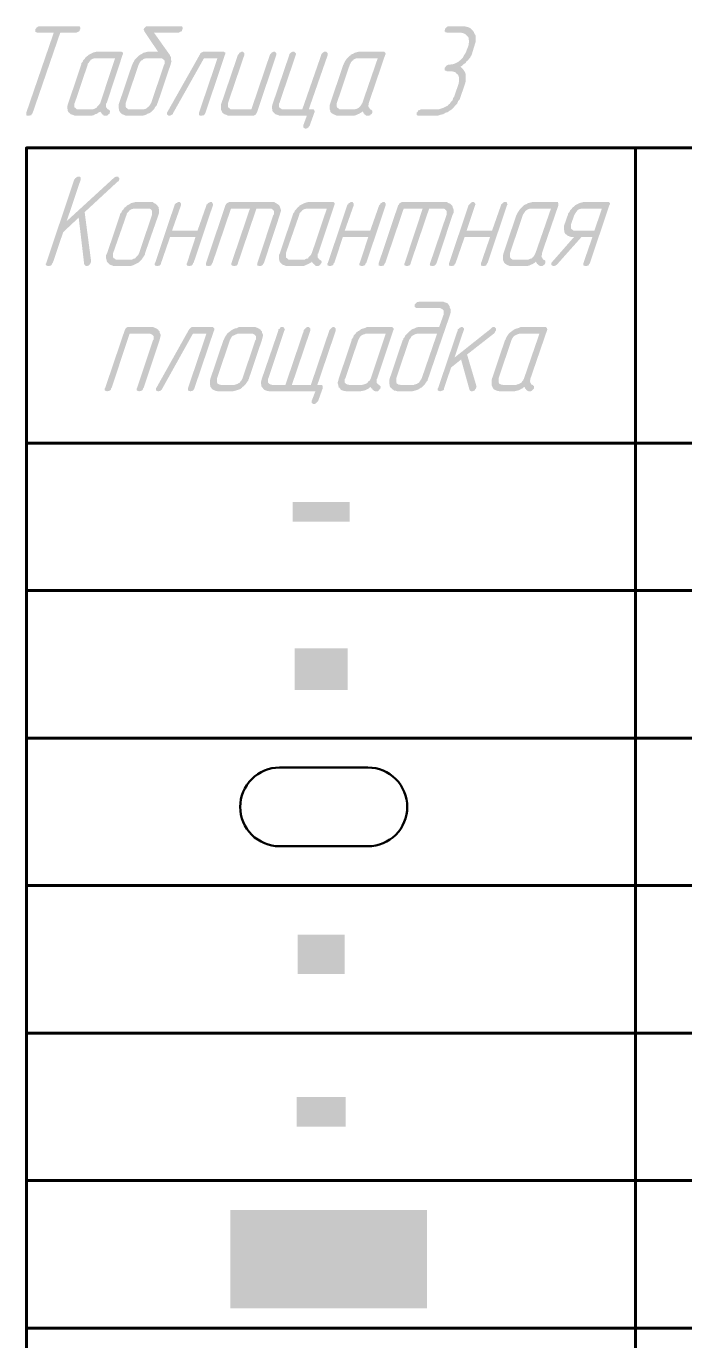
# Paper-space layout 'Layout1' of a CAD drawing. Extents: x -1 to 840, y -1 to 593.
# Drawn here: x 440 to 473.5, y 171.4 to 238.2 of the extents above; entities that cross this region are included whole.
import ezdxf

# ---------------------------------------------------------------- set-up
doc = ezdxf.new("R2010")
doc.units = 0
doc.header["$MEASUREMENT"] = 0
doc.layers.add('PDF _Геометрия', color=7, linetype='CONTINUOUS')
doc.layers.add('PDF _Сплошная заливка', color=7, linetype='CONTINUOUS')

psp = doc.layouts.get("Layout1")

# ---------------------------------------------------------------- hatches: boundary and pattern name
at = {"layer": 'PDF _Сплошная заливка', "transparency": 33554559}
for points in [[(442.633, 238.183), (442.683, 238.183), (442.709, 238.132), (442.709, 238.132), (442.709, 238.107), (442.709, 238.081), (442.709, 238.031), (442.709, 238.031), (442.683, 238.005), (442.683, 237.954), (442.633, 237.904), (442.633, 237.904), (442.607, 237.904), (442.556, 237.878), (442.506, 237.853), (441.693, 237.853), (440.295, 233.789), (440.295, 233.789), (440.27, 233.738), (440.245, 233.713), (440.219, 233.662), (440.194, 233.662), (440.168, 233.662), (440.118, 233.636), (440.067, 233.636), (440.067, 233.636), (440.041, 233.636), (440.016, 233.636), (439.965, 233.662), (439.965, 233.687), (439.965, 233.713), (439.965, 233.738), (439.965, 233.763), (439.965, 233.789), (441.362, 237.853), (440.524, 237.853), (440.499, 237.878), (440.473, 237.878), (440.422, 237.904), (440.422, 237.904), (440.422, 237.929), (440.422, 237.98), (440.422, 238.031), (440.422, 238.031), (440.448, 238.056), (440.473, 238.081), (440.499, 238.132), (440.524, 238.132), (440.549, 238.158), (440.6, 238.183), (440.651, 238.183), (442.607, 238.183)], [(462.22, 238.183), (462.27, 238.183), (462.372, 238.158), (462.474, 238.132), (462.575, 238.081), (462.652, 238.005), (462.728, 237.904), (462.753, 237.904), (462.753, 237.853), (462.779, 237.802), (462.829, 237.726), (462.829, 237.624), (462.829, 237.497), (462.829, 237.37), (462.804, 237.294), (462.779, 237.218), (462.677, 236.888), (462.652, 236.786), (462.626, 236.71), (462.575, 236.659), (462.575, 236.634), (462.575, 236.634), (462.55, 236.583), (462.499, 236.532), (462.448, 236.456), (462.423, 236.456), (462.423, 236.43), (462.372, 236.405), (462.347, 236.354), (462.296, 236.303), (462.22, 236.253), (462.143, 236.176), (462.042, 236.126), (462.067, 236.126), (462.093, 236.1), (462.118, 236.075), (462.143, 236.049), (462.194, 235.999), (462.245, 235.922), (462.296, 235.846), (462.321, 235.77), (462.321, 235.77), (462.321, 235.745), (462.321, 235.694), (462.321, 235.618), (462.321, 235.541), (462.321, 235.465), (462.321, 235.364), (462.296, 235.262), (462.067, 234.602), (462.067, 234.602), (462.067, 234.576), (462.042, 234.551), (462.042, 234.525), (462.016, 234.449), (461.94, 234.373), (461.889, 234.246), (461.788, 234.144), (461.686, 234.017), (461.559, 233.916), (461.534, 233.916), (461.534, 233.89), (461.508, 233.89), (461.483, 233.865), (461.432, 233.84), (461.407, 233.814), (461.305, 233.789), (461.178, 233.713), (461.051, 233.687), (460.899, 233.636), (460.772, 233.636), (459.933, 233.636), (459.908, 233.636), (459.857, 233.662), (459.832, 233.687), (459.832, 233.687), (459.832, 233.713), (459.832, 233.738), (459.832, 233.789), (459.832, 233.814), (459.857, 233.814), (459.882, 233.84), (459.908, 233.89), (459.908, 233.916), (459.959, 233.916), (460.009, 233.941), (460.06, 233.967), (460.924, 233.967), (460.975, 233.967), (461.051, 233.992), (461.127, 234.017), (461.203, 234.043), (461.305, 234.094), (461.407, 234.144), (461.407, 234.144), (461.432, 234.17), (461.483, 234.221), (461.534, 234.271), (461.584, 234.348), (461.661, 234.424), (461.686, 234.525), (461.737, 234.602), (461.966, 235.262), (461.966, 235.262), (461.966, 235.313), (461.991, 235.364), (461.991, 235.414), (461.991, 235.491), (461.991, 235.567), (461.966, 235.643), (461.94, 235.719), (461.915, 235.719), (461.915, 235.745), (461.864, 235.77), (461.839, 235.821), (461.788, 235.846), (461.712, 235.872), (461.61, 235.897), (461.534, 235.897), (461.356, 235.897), (461.331, 235.922), (461.305, 235.922), (461.254, 235.948), (461.254, 235.948), (461.254, 235.973), (461.254, 236.024), (461.254, 236.075), (461.254, 236.075), (461.28, 236.1), (461.305, 236.126), (461.331, 236.176), (461.356, 236.176), (461.381, 236.202), (461.432, 236.227), (461.483, 236.227), (461.534, 236.227), (461.584, 236.253), (461.661, 236.253), (461.737, 236.278), (461.813, 236.303), (461.915, 236.354), (462.016, 236.43), (462.016, 236.43), (462.042, 236.456), (462.093, 236.507), (462.143, 236.557), (462.194, 236.608), (462.245, 236.71), (462.296, 236.786), (462.347, 236.888), (462.474, 237.218), (462.474, 237.218), (462.474, 237.269), (462.474, 237.294), (462.499, 237.37), (462.499, 237.446), (462.474, 237.523), (462.474, 237.599), (462.423, 237.675), (462.423, 237.675), (462.397, 237.7), (462.372, 237.726), (462.321, 237.777), (462.27, 237.802), (462.22, 237.827), (462.118, 237.853), (462.042, 237.853), (461.381, 237.853), (461.331, 237.878), (461.305, 237.878), (461.28, 237.904), (461.28, 237.904), (461.254, 237.929), (461.254, 237.98), (461.28, 238.031), (461.28, 238.031), (461.28, 238.056), (461.305, 238.081), (461.356, 238.132), (461.356, 238.132), (461.381, 238.158), (461.432, 238.183), (461.483, 238.183), (462.194, 238.183)], [(450.025, 236.888), (450.051, 236.862), (450.076, 236.862), (450.102, 236.837), (450.102, 236.786), (450.076, 236.735), (449.085, 233.789), (449.085, 233.789), (449.06, 233.738), (449.035, 233.713), (449.009, 233.662), (448.984, 233.662), (448.958, 233.662), (448.908, 233.636), (448.882, 233.636), (448.857, 233.636), (448.857, 233.636), (448.806, 233.636), (448.781, 233.662), (448.755, 233.687), (448.755, 233.713), (448.755, 233.738), (448.755, 233.763), (448.755, 233.789), (449.695, 236.557), (449.009, 236.557), (447.434, 233.763), (447.434, 233.738), (447.434, 233.738), (447.383, 233.687), (447.332, 233.662), (447.282, 233.636), (447.256, 233.636), (447.231, 233.636), (447.205, 233.636), (447.18, 233.662), (447.155, 233.687), (447.129, 233.687), (447.129, 233.713), (447.129, 233.738), (447.129, 233.789), (447.155, 233.84), (448.806, 236.761), (448.806, 236.761), (448.806, 236.786), (448.857, 236.837), (448.908, 236.862), (448.958, 236.888), (449.009, 236.888), (450, 236.888)], [(452.617, 236.888), (452.642, 236.862), (452.667, 236.837), (452.667, 236.837), (452.693, 236.811), (452.693, 236.786), (452.693, 236.735), (451.702, 233.789), (451.702, 233.789), (451.677, 233.763), (451.677, 233.738), (451.651, 233.713), (451.626, 233.687), (451.575, 233.662), (451.524, 233.636), (451.473, 233.636), (450.279, 233.636), (450.229, 233.636), (450.178, 233.662), (450.127, 233.687), (450.051, 233.713), (449.975, 233.763), (449.924, 233.814), (449.924, 233.814), (449.924, 233.84), (449.898, 233.89), (449.873, 233.941), (449.873, 234.017), (449.873, 234.094), (449.873, 234.195), (449.898, 234.271), (450.737, 236.735), (450.737, 236.735), (450.762, 236.761), (450.787, 236.786), (450.813, 236.837), (450.838, 236.837), (450.864, 236.862), (450.915, 236.888), (450.965, 236.888), (450.965, 236.888), (450.991, 236.888), (451.016, 236.862), (451.042, 236.837), (451.042, 236.837), (451.067, 236.811), (451.067, 236.786), (451.067, 236.735), (450.229, 234.271), (450.229, 234.271), (450.229, 234.271), (450.229, 234.246), (450.229, 234.195), (450.229, 234.119), (450.229, 234.094), (450.254, 234.043), (450.254, 234.043), (450.254, 234.043), (450.305, 234.017), (450.356, 233.967), (450.406, 233.967), (450.432, 233.967), (451.423, 233.967), (452.363, 236.735), (452.363, 236.735), (452.388, 236.761), (452.413, 236.786), (452.439, 236.837), (452.464, 236.837), (452.49, 236.862), (452.54, 236.888), (452.591, 236.888), (452.591, 236.888)], [(455.233, 236.888), (455.259, 236.862), (455.284, 236.837), (455.284, 236.837), (455.31, 236.811), (455.31, 236.786), (455.31, 236.735), (454.344, 233.967), (454.547, 233.967), (454.573, 233.967), (454.598, 233.941), (454.624, 233.916), (454.624, 233.89), (454.649, 233.84), (454.624, 233.789), (454.395, 233.154), (454.395, 233.154), (454.37, 233.103), (454.344, 233.078), (454.319, 233.027), (454.293, 233.027), (454.268, 233.001), (454.243, 233.001), (454.192, 232.976), (454.166, 232.976), (454.141, 233.001), (454.116, 233.001), (454.09, 233.027), (454.065, 233.027), (454.065, 233.052), (454.065, 233.103), (454.065, 233.154), (454.243, 233.636), (452.896, 233.636), (452.845, 233.636), (452.794, 233.662), (452.718, 233.687), (452.642, 233.713), (452.591, 233.763), (452.54, 233.814), (452.54, 233.814), (452.515, 233.84), (452.49, 233.89), (452.49, 233.941), (452.464, 234.017), (452.464, 234.094), (452.49, 234.195), (452.515, 234.271), (453.353, 236.735), (453.353, 236.735), (453.353, 236.761), (453.379, 236.786), (453.43, 236.837), (453.43, 236.837), (453.455, 236.862), (453.506, 236.888), (453.557, 236.888), (453.557, 236.888), (453.607, 236.888), (453.633, 236.862), (453.658, 236.837), (453.658, 236.837), (453.684, 236.811), (453.684, 236.786), (453.684, 236.735), (452.845, 234.271), (452.845, 234.271), (452.82, 234.271), (452.82, 234.246), (452.82, 234.195), (452.82, 234.119), (452.82, 234.094), (452.845, 234.043), (452.845, 234.043), (452.871, 234.043), (452.896, 234.017), (452.972, 233.967), (452.998, 233.967), (453.049, 233.967), (454.014, 233.967), (454.979, 236.735), (454.979, 236.735), (454.979, 236.761), (455.005, 236.786), (455.055, 236.837), (455.055, 236.837), (455.081, 236.862), (455.132, 236.888), (455.183, 236.888), (455.208, 236.888)], [(444.614, 230.538), (444.64, 230.538), (444.665, 230.487), (444.69, 230.487), (444.69, 230.461), (444.716, 230.436), (444.69, 230.385), (444.69, 230.36), (444.69, 230.36), (444.665, 230.309), (444.614, 230.284), (442.937, 228.734), (443.268, 226.22), (443.242, 226.169), (443.242, 226.169), (443.242, 226.143), (443.242, 226.143), (443.217, 226.118), (443.192, 226.067), (443.166, 226.042), (443.141, 226.016), (443.115, 226.016), (443.064, 225.991), (443.039, 225.991), (442.963, 226.016), (442.912, 226.093), (442.633, 228.455), (441.845, 227.718), (441.312, 226.143), (441.286, 226.143), (441.286, 226.118), (441.261, 226.067), (441.21, 226.016), (441.184, 226.016), (441.159, 226.016), (441.134, 225.991), (441.083, 225.991), (441.058, 225.991), (441.058, 225.991), (441.007, 226.016), (440.981, 226.016), (440.981, 226.042), (440.956, 226.067), (440.956, 226.093), (440.956, 226.118), (440.981, 226.143), (442.404, 230.385), (442.404, 230.385), (442.429, 230.411), (442.455, 230.461), (442.506, 230.487), (442.506, 230.512), (442.531, 230.512), (442.582, 230.538), (442.633, 230.538), (442.633, 230.538), (442.658, 230.538), (442.683, 230.538), (442.709, 230.512), (442.734, 230.487), (442.734, 230.487), (442.734, 230.436), (442.734, 230.385), (442.023, 228.277), (444.436, 230.487), (444.436, 230.487), (444.436, 230.487), (444.487, 230.512), (444.538, 230.538), (444.589, 230.538), (444.589, 230.538)], [(449.39, 229.242), (449.416, 229.242), (449.441, 229.191), (449.441, 229.191), (449.466, 229.166), (449.466, 229.141), (449.466, 229.09), (448.476, 226.143), (448.45, 226.143), (448.45, 226.118), (448.425, 226.067), (448.374, 226.016), (448.349, 226.016), (448.323, 226.016), (448.298, 225.991), (448.247, 225.991), (448.247, 225.991), (448.222, 225.991), (448.196, 226.016), (448.145, 226.016), (448.145, 226.042), (448.12, 226.067), (448.12, 226.093), (448.12, 226.118), (448.145, 226.143), (448.577, 227.464), (447.282, 227.464), (446.824, 226.143), (446.824, 226.143), (446.824, 226.118), (446.799, 226.067), (446.748, 226.016), (446.723, 226.016), (446.697, 226.016), (446.672, 225.991), (446.621, 225.991), (446.621, 225.991), (446.596, 225.991), (446.57, 226.016), (446.52, 226.016), (446.52, 226.042), (446.494, 226.067), (446.494, 226.093), (446.494, 226.118), (446.52, 226.143), (447.51, 229.09), (447.51, 229.09), (447.51, 229.115), (447.536, 229.141), (447.587, 229.191), (447.612, 229.191), (447.637, 229.217), (447.688, 229.242), (447.713, 229.242), (447.739, 229.242), (447.764, 229.242), (447.79, 229.242), (447.815, 229.191), (447.815, 229.191), (447.841, 229.166), (447.841, 229.141), (447.841, 229.09), (447.383, 227.794), (448.679, 227.794), (449.136, 229.09), (449.136, 229.09), (449.136, 229.115), (449.187, 229.141), (449.212, 229.191), (449.238, 229.191), (449.263, 229.217), (449.314, 229.242), (449.365, 229.242), (449.365, 229.242)], [(452.54, 229.242), (452.591, 229.242), (452.667, 229.191), (452.718, 229.166), (452.794, 229.115), (452.845, 229.064), (452.845, 229.064), (452.871, 229.014), (452.871, 228.988), (452.896, 228.937), (452.921, 228.861), (452.921, 228.785), (452.896, 228.709), (452.871, 228.607), (452.058, 226.143), (452.058, 226.143), (452.032, 226.118), (452.007, 226.067), (451.956, 226.016), (451.956, 226.016), (451.931, 226.016), (451.88, 225.991), (451.829, 225.991), (451.829, 225.991), (451.804, 225.991), (451.778, 226.016), (451.727, 226.016), (451.727, 226.042), (451.727, 226.067), (451.702, 226.093), (451.727, 226.118), (451.727, 226.143), (452.54, 228.607), (452.54, 228.607), (452.566, 228.607), (452.566, 228.633), (452.566, 228.683), (452.566, 228.76), (452.566, 228.785), (452.54, 228.836), (452.54, 228.836), (452.515, 228.836), (452.49, 228.887), (452.439, 228.912), (452.388, 228.912), (452.337, 228.912), (451.677, 228.912), (450.737, 226.143), (450.737, 226.143), (450.737, 226.118), (450.711, 226.067), (450.66, 226.016), (450.635, 226.016), (450.61, 226.016), (450.584, 225.991), (450.534, 225.991), (450.534, 225.991), (450.508, 225.991), (450.483, 226.016), (450.432, 226.016), (450.406, 226.042), (450.406, 226.067), (450.406, 226.093), (450.406, 226.118), (450.406, 226.143), (451.346, 228.912), (450.381, 228.912), (449.441, 226.143), (449.441, 226.143), (449.416, 226.118), (449.39, 226.067), (449.365, 226.016), (449.339, 226.016), (449.314, 226.016), (449.263, 225.991), (449.212, 225.991), (449.212, 225.991), (449.187, 225.991), (449.162, 226.016), (449.111, 226.016), (449.111, 226.042), (449.111, 226.067), (449.111, 226.093), (449.111, 226.118), (449.111, 226.143), (450.102, 229.09), (450.102, 229.09), (450.127, 229.115), (450.127, 229.141), (450.152, 229.166), (450.178, 229.191), (450.229, 229.217), (450.279, 229.242), (450.33, 229.242), (452.49, 229.242)], [(458.18, 229.242), (458.206, 229.242), (458.231, 229.191), (458.231, 229.191), (458.257, 229.166), (458.257, 229.141), (458.257, 229.09), (457.266, 226.143), (457.24, 226.143), (457.24, 226.118), (457.215, 226.067), (457.164, 226.016), (457.164, 226.016), (457.113, 226.016), (457.088, 225.991), (457.037, 225.991), (457.037, 225.991), (457.012, 225.991), (456.986, 226.016), (456.935, 226.016), (456.935, 226.042), (456.91, 226.067), (456.91, 226.093), (456.91, 226.118), (456.935, 226.143), (457.367, 227.464), (456.072, 227.464), (455.64, 226.143), (455.614, 226.143), (455.614, 226.118), (455.589, 226.067), (455.538, 226.016), (455.538, 226.016), (455.487, 226.016), (455.462, 225.991), (455.411, 225.991), (455.411, 225.991), (455.386, 225.991), (455.36, 226.016), (455.31, 226.016), (455.31, 226.042), (455.284, 226.067), (455.284, 226.093), (455.284, 226.118), (455.31, 226.143), (456.3, 229.09), (456.3, 229.09), (456.3, 229.115), (456.351, 229.141), (456.377, 229.191), (456.402, 229.191), (456.427, 229.217), (456.478, 229.242), (456.529, 229.242), (456.529, 229.242), (456.554, 229.242), (456.58, 229.242), (456.605, 229.191), (456.605, 229.191), (456.631, 229.166), (456.631, 229.141), (456.631, 229.09), (456.173, 227.794), (457.469, 227.794), (457.926, 229.09), (457.926, 229.09), (457.952, 229.115), (457.977, 229.141), (458.002, 229.191), (458.028, 229.191), (458.053, 229.217), (458.104, 229.242), (458.155, 229.242), (458.155, 229.242)], [(461.331, 229.242), (461.381, 229.242), (461.457, 229.191), (461.534, 229.166), (461.584, 229.115), (461.635, 229.064), (461.635, 229.064), (461.661, 229.014), (461.661, 228.988), (461.686, 228.937), (461.712, 228.861), (461.712, 228.785), (461.712, 228.709), (461.661, 228.607), (460.848, 226.143), (460.848, 226.143), (460.822, 226.118), (460.797, 226.067), (460.746, 226.016), (460.746, 226.016), (460.721, 226.016), (460.67, 225.991), (460.619, 225.991), (460.619, 225.991), (460.594, 225.991), (460.568, 226.016), (460.518, 226.016), (460.518, 226.042), (460.518, 226.067), (460.492, 226.093), (460.518, 226.118), (460.518, 226.143), (461.356, 228.607), (461.356, 228.607), (461.356, 228.607), (461.356, 228.633), (461.356, 228.683), (461.356, 228.76), (461.356, 228.785), (461.331, 228.836), (461.331, 228.836), (461.305, 228.836), (461.28, 228.887), (461.229, 228.912), (461.178, 228.912), (461.127, 228.912), (460.467, 228.912), (459.527, 226.143), (459.527, 226.143), (459.527, 226.118), (459.501, 226.067), (459.45, 226.016), (459.425, 226.016), (459.4, 226.016), (459.374, 225.991), (459.323, 225.991), (459.323, 225.991), (459.298, 225.991), (459.273, 226.016), (459.222, 226.016), (459.222, 226.042), (459.197, 226.067), (459.197, 226.093), (459.197, 226.118), (459.222, 226.143), (460.136, 228.912), (459.171, 228.912), (458.231, 226.143), (458.231, 226.143), (458.206, 226.118), (458.18, 226.067), (458.155, 226.016), (458.129, 226.016), (458.104, 226.016), (458.053, 225.991), (458.002, 225.991), (458.002, 225.991), (457.977, 225.991), (457.952, 226.016), (457.901, 226.016), (457.901, 226.042), (457.901, 226.067), (457.901, 226.093), (457.901, 226.118), (457.901, 226.143), (458.892, 229.09), (458.892, 229.09), (458.917, 229.115), (458.942, 229.141), (458.942, 229.166), (458.968, 229.191), (459.019, 229.217), (459.069, 229.242), (459.12, 229.242), (461.28, 229.242)], [(464.354, 229.242), (464.404, 229.242), (464.43, 229.191), (464.43, 229.191), (464.43, 229.166), (464.455, 229.141), (464.43, 229.09), (463.439, 226.143), (463.439, 226.143), (463.414, 226.118), (463.388, 226.067), (463.363, 226.016), (463.337, 226.016), (463.312, 226.016), (463.261, 225.991), (463.236, 225.991), (463.21, 225.991), (463.185, 225.991), (463.16, 226.016), (463.109, 226.016), (463.109, 226.042), (463.109, 226.067), (463.109, 226.093), (463.109, 226.118), (463.109, 226.143), (463.566, 227.464), (462.27, 227.464), (461.813, 226.143), (461.813, 226.143), (461.788, 226.118), (461.762, 226.067), (461.737, 226.016), (461.712, 226.016), (461.686, 226.016), (461.635, 225.991), (461.584, 225.991), (461.584, 225.991), (461.559, 225.991), (461.534, 226.016), (461.483, 226.016), (461.483, 226.042), (461.483, 226.067), (461.483, 226.093), (461.483, 226.118), (461.483, 226.143), (462.474, 229.09), (462.499, 229.09), (462.499, 229.115), (462.524, 229.141), (462.575, 229.191), (462.575, 229.191), (462.601, 229.217), (462.652, 229.242), (462.702, 229.242), (462.702, 229.242), (462.728, 229.242), (462.753, 229.242), (462.804, 229.191), (462.804, 229.191), (462.804, 229.166), (462.829, 229.141), (462.804, 229.09), (462.372, 227.794), (463.668, 227.794), (464.125, 229.09), (464.125, 229.09), (464.125, 229.115), (464.15, 229.141), (464.201, 229.191), (464.201, 229.191), (464.227, 229.217), (464.277, 229.242), (464.328, 229.242), (464.328, 229.242)], [(446.418, 222.892), (446.469, 222.867), (446.545, 222.841), (446.596, 222.816), (446.672, 222.765), (446.723, 222.689), (446.723, 222.689), (446.748, 222.664), (446.748, 222.613), (446.774, 222.562), (446.799, 222.511), (446.799, 222.435), (446.774, 222.333), (446.748, 222.232), (445.935, 219.793), (445.91, 219.768), (445.91, 219.743), (445.884, 219.692), (445.834, 219.666), (445.834, 219.666), (445.808, 219.641), (445.757, 219.641), (445.707, 219.616), (445.707, 219.616), (445.681, 219.641), (445.656, 219.641), (445.605, 219.666), (445.605, 219.666), (445.579, 219.692), (445.579, 219.717), (445.579, 219.768), (445.605, 219.793), (446.418, 222.232), (446.418, 222.232), (446.443, 222.257), (446.443, 222.283), (446.443, 222.308), (446.443, 222.384), (446.443, 222.435), (446.418, 222.46), (446.418, 222.46), (446.392, 222.486), (446.367, 222.511), (446.291, 222.537), (446.265, 222.562), (446.215, 222.562), (445.224, 222.562), (444.309, 219.793), (444.284, 219.768), (444.284, 219.743), (444.258, 219.692), (444.208, 219.666), (444.208, 219.666), (444.182, 219.641), (444.131, 219.641), (444.081, 219.616), (444.081, 219.616), (444.055, 219.641), (444.03, 219.641), (443.979, 219.666), (443.979, 219.666), (443.954, 219.692), (443.954, 219.717), (443.954, 219.768), (443.979, 219.793), (444.97, 222.714), (444.97, 222.74), (444.995, 222.74), (444.995, 222.765), (445.021, 222.816), (445.046, 222.841), (445.071, 222.867), (445.122, 222.892), (445.173, 222.892), (446.367, 222.892)], [(449.466, 222.892), (449.492, 222.867), (449.517, 222.841), (449.543, 222.816), (449.543, 222.765), (449.517, 222.714), (448.526, 219.793), (448.526, 219.768), (448.501, 219.743), (448.476, 219.692), (448.45, 219.666), (448.425, 219.666), (448.399, 219.641), (448.349, 219.641), (448.323, 219.616), (448.298, 219.616), (448.298, 219.641), (448.247, 219.641), (448.222, 219.666), (448.196, 219.666), (448.196, 219.692), (448.196, 219.717), (448.196, 219.768), (448.196, 219.793), (449.136, 222.562), (448.45, 222.562), (446.875, 219.743), (446.875, 219.743), (446.875, 219.717), (446.824, 219.692), (446.774, 219.641), (446.723, 219.641), (446.697, 219.616), (446.672, 219.616), (446.647, 219.641), (446.621, 219.641), (446.596, 219.666), (446.57, 219.666), (446.57, 219.692), (446.57, 219.743), (446.57, 219.793), (446.596, 219.819), (448.247, 222.765), (448.247, 222.765), (448.247, 222.765), (448.298, 222.816), (448.349, 222.867), (448.399, 222.892), (448.45, 222.892), (449.441, 222.892)], [(455.64, 222.892), (455.665, 222.867), (455.691, 222.841), (455.691, 222.841), (455.716, 222.816), (455.716, 222.765), (455.716, 222.714), (454.776, 219.946), (454.954, 219.946), (454.979, 219.946), (455.005, 219.946), (455.03, 219.92), (455.055, 219.895), (455.055, 219.844), (455.055, 219.793), (454.827, 219.158), (454.827, 219.133), (454.801, 219.108), (454.776, 219.082), (454.725, 219.031), (454.725, 219.031), (454.7, 219.006), (454.649, 218.981), (454.598, 218.981), (454.598, 218.981), (454.573, 218.981), (454.547, 219.006), (454.497, 219.031), (454.497, 219.031), (454.497, 219.057), (454.497, 219.082), (454.497, 219.158), (454.674, 219.616), (452.337, 219.616), (452.286, 219.641), (452.236, 219.641), (452.159, 219.666), (452.083, 219.692), (452.032, 219.743), (451.982, 219.819), (451.982, 219.819), (451.956, 219.844), (451.931, 219.895), (451.931, 219.946), (451.905, 220.022), (451.905, 220.098), (451.931, 220.174), (451.956, 220.276), (452.794, 222.714), (452.794, 222.74), (452.794, 222.765), (452.82, 222.791), (452.871, 222.816), (452.871, 222.841), (452.896, 222.867), (452.947, 222.892), (452.998, 222.892), (452.998, 222.892), (453.049, 222.892), (453.074, 222.867), (453.099, 222.841), (453.099, 222.841), (453.099, 222.816), (453.125, 222.765), (453.099, 222.714), (452.286, 220.276), (452.286, 220.276), (452.261, 220.251), (452.261, 220.225), (452.261, 220.2), (452.261, 220.124), (452.261, 220.073), (452.286, 220.047), (452.286, 220.047), (452.312, 220.022), (452.337, 219.997), (452.413, 219.971), (452.439, 219.971), (452.49, 219.946), (453.15, 219.946), (454.09, 222.714), (454.09, 222.74), (454.116, 222.765), (454.141, 222.791), (454.166, 222.816), (454.192, 222.841), (454.217, 222.867), (454.268, 222.892), (454.319, 222.892), (454.319, 222.892), (454.344, 222.892), (454.37, 222.867), (454.395, 222.841), (454.395, 222.841), (454.42, 222.816), (454.42, 222.765), (454.42, 222.714), (453.48, 219.946), (454.446, 219.946), (455.386, 222.714), (455.386, 222.74), (455.411, 222.765), (455.437, 222.791), (455.462, 222.816), (455.487, 222.841), (455.513, 222.867), (455.564, 222.892), (455.614, 222.892), (455.614, 222.892)], [(463.795, 222.892), (463.82, 222.867), (463.846, 222.841), (463.871, 222.816), (463.871, 222.791), (463.871, 222.765), (463.871, 222.714), (463.871, 222.714), (463.846, 222.689), (463.82, 222.638), (463.795, 222.587), (462.397, 221.495), (462.88, 219.87), (462.855, 219.793), (462.855, 219.768), (462.829, 219.743), (462.804, 219.717), (462.779, 219.666), (462.753, 219.666), (462.728, 219.641), (462.702, 219.641), (462.652, 219.616), (462.626, 219.616), (462.575, 219.641), (462.575, 219.641), (462.55, 219.666), (462.55, 219.666), (462.524, 219.692), (462.093, 221.241), (461.584, 220.835), (461.229, 219.793), (461.229, 219.768), (461.229, 219.743), (461.203, 219.692), (461.153, 219.666), (461.127, 219.666), (461.102, 219.641), (461.076, 219.641), (461.026, 219.616), (461.026, 219.616), (461, 219.641), (460.975, 219.641), (460.924, 219.666), (460.924, 219.666), (460.899, 219.692), (460.899, 219.717), (460.899, 219.768), (460.924, 219.793), (461.915, 222.714), (461.915, 222.74), (461.915, 222.765), (461.94, 222.791), (461.991, 222.816), (462.016, 222.841), (462.042, 222.867), (462.093, 222.892), (462.118, 222.892), (462.143, 222.892), (462.169, 222.892), (462.194, 222.867), (462.22, 222.841), (462.22, 222.841), (462.245, 222.816), (462.245, 222.765), (462.22, 222.714), (461.762, 221.343), (463.617, 222.816), (463.617, 222.816), (463.642, 222.841), (463.668, 222.867), (463.718, 222.892), (463.744, 222.892), (463.769, 222.892)]]:
    psp.add_hatch(color=256, dxfattribs=at).paths.add_polyline_path(points)
h = psp.add_hatch(color=256, dxfattribs=at)
h.paths.add_polyline_path([(446.774, 236.557), (446.113, 236.557), (446.088, 236.557), (446.037, 236.557), (446.011, 236.532), (445.961, 236.532), (445.91, 236.507), (445.859, 236.456), (445.859, 236.456), (445.834, 236.456), (445.808, 236.43), (445.783, 236.405), (445.732, 236.329), (445.707, 236.278), (445.681, 236.227), (445.021, 234.271), (445.021, 234.271), (445.021, 234.271), (445.021, 234.246), (445.021, 234.195), (445.021, 234.119), (445.021, 234.094), (445.046, 234.043), (445.046, 234.043), (445.046, 234.043), (445.097, 234.017), (445.122, 233.992), (445.148, 233.967), (445.198, 233.967), (445.249, 233.967), (445.91, 233.967), (445.935, 233.967), (445.961, 233.967), (446.062, 233.992), (446.088, 234.017), (446.138, 234.068), (446.138, 234.068), (446.164, 234.068), (446.189, 234.094), (446.215, 234.119), (446.265, 234.195), (446.291, 234.246), (446.316, 234.271), (446.977, 236.227), (446.977, 236.253), (447.002, 236.253), (447.002, 236.278), (447.002, 236.329), (447.002, 236.405), (447.002, 236.43), (446.977, 236.481), (446.977, 236.481), (446.951, 236.481), (446.926, 236.507), (446.901, 236.532), (446.85, 236.557), (446.824, 236.557)], flags=0)
h.paths.add_polyline_path([(447.841, 238.183), (447.891, 238.183), (447.917, 238.132), (447.917, 238.132), (447.917, 238.107), (447.917, 238.081), (447.917, 238.031), (447.917, 238.031), (447.891, 238.005), (447.891, 237.954), (447.841, 237.904), (447.815, 237.904), (447.79, 237.904), (447.764, 237.878), (447.713, 237.853), (446.469, 237.853), (447.282, 236.71), (447.282, 236.684), (447.282, 236.684), (447.282, 236.684), (447.307, 236.659), (447.332, 236.608), (447.332, 236.557), (447.332, 236.481), (447.358, 236.405), (447.332, 236.329), (447.307, 236.227), (446.647, 234.271), (446.647, 234.271), (446.621, 234.246), (446.621, 234.195), (446.57, 234.119), (446.52, 234.068), (446.469, 233.967), (446.392, 233.89), (446.316, 233.814), (446.291, 233.814), (446.265, 233.789), (446.215, 233.763), (446.138, 233.738), (446.062, 233.687), (445.986, 233.662), (445.884, 233.636), (445.783, 233.636), (445.097, 233.636), (445.046, 233.636), (444.97, 233.662), (444.919, 233.687), (444.843, 233.713), (444.792, 233.763), (444.741, 233.814), (444.716, 233.84), (444.716, 233.865), (444.69, 233.89), (444.69, 233.967), (444.665, 234.017), (444.665, 234.094), (444.665, 234.195), (444.69, 234.271), (445.351, 236.227), (445.376, 236.253), (445.376, 236.278), (445.402, 236.329), (445.453, 236.405), (445.478, 236.481), (445.554, 236.557), (445.63, 236.634), (445.707, 236.71), (445.732, 236.71), (445.757, 236.735), (445.808, 236.761), (445.859, 236.786), (445.935, 236.837), (446.037, 236.862), (446.138, 236.888), (446.24, 236.888), (446.672, 236.888), (445.986, 237.904), (445.961, 237.98), (445.961, 237.98), (445.935, 238.005), (445.935, 238.031), (445.961, 238.056), (445.961, 238.056), (445.961, 238.081), (445.986, 238.107), (446.037, 238.158), (446.037, 238.158), (446.088, 238.183), (446.113, 238.183), (446.189, 238.183), (447.815, 238.183)], flags=0)
h = psp.add_hatch(color=256, dxfattribs=at)
h.paths.add_polyline_path([(444.487, 236.557), (443.496, 236.557), (443.471, 236.557), (443.446, 236.557), (443.344, 236.532), (443.293, 236.507), (443.242, 236.481), (443.242, 236.456), (443.242, 236.456), (443.217, 236.43), (443.192, 236.405), (443.141, 236.329), (443.09, 236.278), (443.09, 236.227), (442.429, 234.271), (442.429, 234.271), (442.404, 234.271), (442.404, 234.246), (442.404, 234.195), (442.404, 234.119), (442.404, 234.094), (442.429, 234.043), (442.429, 234.043), (442.455, 234.043), (442.48, 234.017), (442.531, 233.967), (442.582, 233.967), (442.633, 233.967), (443.293, 233.967), (443.319, 233.967), (443.369, 233.967), (443.446, 233.992), (443.496, 234.017), (443.547, 234.043), (443.547, 234.068), (443.573, 234.068), (443.573, 234.094), (443.598, 234.119), (443.674, 234.195), (443.7, 234.246), (443.725, 234.271)], flags=0)
h.paths.add_polyline_path([(444.817, 236.888), (444.843, 236.862), (444.868, 236.862), (444.894, 236.837), (444.894, 236.786), (444.868, 236.735), (444.055, 234.271), (444.055, 234.271), (444.03, 234.271), (444.03, 234.246), (444.03, 234.221), (444.03, 234.144), (444.03, 234.068), (444.03, 234.068), (444.055, 234.043), (444.081, 233.992), (444.157, 233.941), (444.157, 233.941), (444.157, 233.941), (444.208, 233.916), (444.208, 233.89), (444.233, 233.865), (444.233, 233.84), (444.208, 233.789), (444.208, 233.789), (444.208, 233.738), (444.157, 233.713), (444.131, 233.687), (444.131, 233.662), (444.081, 233.662), (444.055, 233.636), (444.004, 233.636), (443.954, 233.636), (443.928, 233.636), (443.903, 233.636), (443.877, 233.687), (443.827, 233.713), (443.801, 233.738), (443.801, 233.738), (443.801, 233.763), (443.776, 233.789), (443.75, 233.814), (443.725, 233.84), (443.725, 233.84), (443.674, 233.814), (443.623, 233.789), (443.573, 233.738), (443.471, 233.713), (443.395, 233.662), (443.268, 233.636), (443.166, 233.636), (442.48, 233.636), (442.429, 233.636), (442.379, 233.662), (442.302, 233.687), (442.226, 233.713), (442.175, 233.763), (442.124, 233.814), (442.099, 233.814), (442.099, 233.84), (442.074, 233.89), (442.074, 233.941), (442.048, 234.017), (442.048, 234.094), (442.074, 234.195), (442.099, 234.271), (442.76, 236.227), (442.76, 236.253), (442.76, 236.278), (442.785, 236.329), (442.836, 236.38), (442.861, 236.456), (442.937, 236.532), (442.988, 236.608), (443.09, 236.684), (443.09, 236.684), (443.141, 236.735), (443.192, 236.761), (443.242, 236.786), (443.344, 236.837), (443.42, 236.862), (443.522, 236.888), (443.623, 236.888), (444.792, 236.888)], flags=0)
h = psp.add_hatch(color=256, dxfattribs=at)
h.paths.add_polyline_path([(457.85, 236.557), (456.859, 236.557), (456.834, 236.557), (456.783, 236.557), (456.707, 236.532), (456.656, 236.507), (456.605, 236.481), (456.605, 236.456), (456.58, 236.456), (456.554, 236.43), (456.529, 236.405), (456.478, 236.329), (456.453, 236.278), (456.427, 236.227), (455.767, 234.271), (455.767, 234.271), (455.767, 234.271), (455.767, 234.246), (455.767, 234.195), (455.767, 234.119), (455.767, 234.094), (455.792, 234.043), (455.792, 234.043), (455.792, 234.043), (455.843, 234.017), (455.894, 233.967), (455.945, 233.967), (455.97, 233.967), (456.656, 233.967), (456.681, 233.967), (456.707, 233.967), (456.808, 233.992), (456.834, 234.017), (456.885, 234.043), (456.91, 234.068), (456.91, 234.068), (456.935, 234.094), (456.961, 234.119), (457.012, 234.195), (457.037, 234.246), (457.063, 234.271)], flags=0)
h.paths.add_polyline_path([(458.18, 236.888), (458.206, 236.862), (458.206, 236.862), (458.231, 236.837), (458.257, 236.786), (458.231, 236.735), (457.393, 234.271), (457.393, 234.271), (457.393, 234.271), (457.393, 234.246), (457.393, 234.221), (457.367, 234.144), (457.393, 234.068), (457.393, 234.068), (457.418, 234.043), (457.444, 233.992), (457.494, 233.941), (457.52, 233.941), (457.52, 233.941), (457.545, 233.916), (457.571, 233.89), (457.571, 233.865), (457.571, 233.84), (457.571, 233.789), (457.571, 233.789), (457.545, 233.738), (457.52, 233.713), (457.469, 233.687), (457.469, 233.662), (457.444, 233.662), (457.393, 233.636), (457.367, 233.636), (457.291, 233.636), (457.291, 233.636), (457.266, 233.636), (457.215, 233.687), (457.164, 233.713), (457.164, 233.738), (457.139, 233.738), (457.139, 233.763), (457.113, 233.789), (457.113, 233.814), (457.088, 233.84), (457.063, 233.84), (457.037, 233.814), (456.986, 233.789), (456.91, 233.738), (456.834, 233.713), (456.732, 233.662), (456.631, 233.636), (456.529, 233.636), (455.818, 233.636), (455.767, 233.636), (455.716, 233.662), (455.665, 233.687), (455.589, 233.713), (455.513, 233.763), (455.462, 233.814), (455.462, 233.814), (455.437, 233.84), (455.437, 233.89), (455.411, 233.941), (455.411, 234.017), (455.411, 234.094), (455.411, 234.195), (455.437, 234.271), (456.097, 236.227), (456.123, 236.253), (456.123, 236.278), (456.148, 236.329), (456.173, 236.38), (456.224, 236.456), (456.275, 236.532), (456.351, 236.608), (456.427, 236.684), (456.453, 236.684), (456.478, 236.735), (456.529, 236.761), (456.605, 236.786), (456.681, 236.837), (456.783, 236.862), (456.885, 236.888), (456.986, 236.888), (458.155, 236.888)], flags=0)
h = psp.add_hatch(color=256, dxfattribs=at)
h.paths.add_polyline_path([(446.138, 228.912), (445.478, 228.912), (445.453, 228.912), (445.427, 228.912), (445.326, 228.887), (445.275, 228.861), (445.224, 228.836), (445.224, 228.81), (445.198, 228.81), (445.198, 228.785), (445.173, 228.76), (445.097, 228.683), (445.071, 228.633), (445.071, 228.607), (444.386, 226.651), (444.386, 226.626), (444.386, 226.626), (444.386, 226.601), (444.386, 226.55), (444.386, 226.474), (444.386, 226.448), (444.411, 226.397), (444.411, 226.397), (444.411, 226.397), (444.462, 226.372), (444.513, 226.321), (444.563, 226.321), (444.614, 226.321), (445.275, 226.321), (445.3, 226.321), (445.351, 226.321), (445.427, 226.372), (445.478, 226.372), (445.529, 226.397), (445.529, 226.423), (445.529, 226.423), (445.554, 226.448), (445.579, 226.474), (445.656, 226.55), (445.681, 226.601), (445.707, 226.651), (446.367, 228.607), (446.367, 228.607), (446.367, 228.607), (446.367, 228.633), (446.367, 228.683), (446.367, 228.76), (446.367, 228.785), (446.342, 228.836), (446.342, 228.836), (446.342, 228.836), (446.291, 228.887), (446.24, 228.912), (446.189, 228.912)], flags=0)
h.paths.add_polyline_path([(446.342, 229.242), (446.418, 229.242), (446.469, 229.191), (446.545, 229.166), (446.596, 229.115), (446.647, 229.064), (446.647, 229.064), (446.672, 229.014), (446.697, 228.988), (446.697, 228.937), (446.723, 228.861), (446.723, 228.785), (446.723, 228.709), (446.697, 228.607), (446.011, 226.651), (446.011, 226.626), (446.011, 226.601), (445.986, 226.55), (445.935, 226.474), (445.884, 226.397), (445.834, 226.321), (445.757, 226.245), (445.681, 226.169), (445.656, 226.169), (445.63, 226.143), (445.579, 226.118), (445.529, 226.093), (445.427, 226.042), (445.351, 226.016), (445.249, 225.991), (445.148, 225.991), (444.462, 225.991), (444.411, 225.991), (444.36, 226.016), (444.284, 226.042), (444.208, 226.067), (444.157, 226.118), (444.106, 226.169), (444.081, 226.194), (444.081, 226.22), (444.055, 226.245), (444.055, 226.296), (444.03, 226.372), (444.03, 226.448), (444.03, 226.55), (444.081, 226.651), (444.741, 228.607), (444.741, 228.607), (444.741, 228.633), (444.767, 228.683), (444.817, 228.734), (444.843, 228.81), (444.919, 228.887), (444.97, 228.963), (445.071, 229.039), (445.071, 229.064), (445.122, 229.09), (445.173, 229.115), (445.224, 229.141), (445.3, 229.191), (445.402, 229.217), (445.503, 229.242), (445.605, 229.242), (446.291, 229.242)], flags=0)
h = psp.add_hatch(color=256, dxfattribs=at)
h.paths.add_polyline_path([(455.259, 228.912), (454.268, 228.912), (454.243, 228.912), (454.217, 228.912), (454.116, 228.887), (454.065, 228.861), (454.014, 228.836), (454.014, 228.81), (454.014, 228.81), (453.989, 228.785), (453.963, 228.76), (453.887, 228.683), (453.861, 228.633), (453.861, 228.607), (453.176, 226.651), (453.176, 226.626), (453.176, 226.626), (453.176, 226.601), (453.176, 226.55), (453.176, 226.474), (453.176, 226.448), (453.201, 226.397), (453.201, 226.397), (453.226, 226.397), (453.252, 226.372), (453.303, 226.321), (453.353, 226.321), (453.404, 226.321), (454.065, 226.321), (454.09, 226.321), (454.141, 226.321), (454.217, 226.372), (454.268, 226.372), (454.319, 226.397), (454.319, 226.423), (454.319, 226.423), (454.344, 226.448), (454.37, 226.474), (454.446, 226.55), (454.471, 226.601), (454.497, 226.651)], flags=0)
h.paths.add_polyline_path([(455.589, 229.242), (455.614, 229.242), (455.64, 229.217), (455.665, 229.191), (455.665, 229.141), (455.64, 229.09), (454.827, 226.651), (454.827, 226.626), (454.801, 226.626), (454.801, 226.601), (454.801, 226.575), (454.801, 226.499), (454.801, 226.423), (454.801, 226.423), (454.827, 226.397), (454.852, 226.347), (454.928, 226.296), (454.928, 226.296), (454.928, 226.296), (454.979, 226.27), (454.979, 226.245), (455.005, 226.22), (455.005, 226.194), (454.979, 226.143), (454.979, 226.143), (454.954, 226.118), (454.928, 226.067), (454.903, 226.042), (454.878, 226.016), (454.852, 226.016), (454.827, 225.991), (454.776, 225.991), (454.725, 225.991), (454.7, 225.991), (454.674, 226.016), (454.649, 226.042), (454.598, 226.093), (454.573, 226.093), (454.573, 226.093), (454.573, 226.118), (454.547, 226.143), (454.522, 226.169), (454.497, 226.22), (454.497, 226.194), (454.446, 226.169), (454.395, 226.143), (454.319, 226.093), (454.243, 226.067), (454.141, 226.016), (454.039, 225.991), (453.938, 225.991), (453.252, 225.991), (453.201, 225.991), (453.15, 226.016), (453.074, 226.042), (452.998, 226.067), (452.947, 226.118), (452.896, 226.169), (452.871, 226.194), (452.871, 226.22), (452.845, 226.245), (452.845, 226.296), (452.82, 226.372), (452.82, 226.448), (452.82, 226.55), (452.871, 226.651), (453.531, 228.607), (453.531, 228.607), (453.531, 228.633), (453.557, 228.683), (453.607, 228.734), (453.633, 228.81), (453.709, 228.887), (453.76, 228.963), (453.861, 229.039), (453.861, 229.064), (453.912, 229.09), (453.963, 229.115), (454.014, 229.141), (454.116, 229.191), (454.192, 229.217), (454.293, 229.242), (454.395, 229.242), (455.564, 229.242)], flags=0)
h = psp.add_hatch(color=256, dxfattribs=at)
h.paths.add_polyline_path([(466.665, 228.912), (465.675, 228.912), (465.649, 228.912), (465.598, 228.912), (465.522, 228.887), (465.471, 228.861), (465.421, 228.836), (465.421, 228.81), (465.395, 228.81), (465.37, 228.785), (465.344, 228.76), (465.294, 228.683), (465.268, 228.633), (465.243, 228.607), (464.582, 226.651), (464.582, 226.626), (464.582, 226.626), (464.582, 226.601), (464.582, 226.55), (464.582, 226.474), (464.582, 226.448), (464.608, 226.397), (464.608, 226.397), (464.608, 226.397), (464.633, 226.372), (464.709, 226.321), (464.76, 226.321), (464.786, 226.321), (465.471, 226.321), (465.497, 226.321), (465.522, 226.321), (465.624, 226.372), (465.649, 226.372), (465.7, 226.397), (465.7, 226.423), (465.726, 226.423), (465.751, 226.448), (465.776, 226.474), (465.827, 226.55), (465.852, 226.601), (465.878, 226.651)], flags=0)
h.paths.add_polyline_path([(466.996, 229.242), (467.021, 229.242), (467.021, 229.217), (467.047, 229.191), (467.047, 229.141), (467.047, 229.09), (466.208, 226.651), (466.208, 226.626), (466.208, 226.626), (466.208, 226.601), (466.208, 226.575), (466.183, 226.499), (466.208, 226.423), (466.208, 226.423), (466.234, 226.397), (466.259, 226.347), (466.31, 226.296), (466.335, 226.296), (466.335, 226.296), (466.361, 226.27), (466.386, 226.245), (466.386, 226.22), (466.386, 226.194), (466.386, 226.143), (466.386, 226.143), (466.361, 226.118), (466.335, 226.067), (466.284, 226.042), (466.284, 226.016), (466.259, 226.016), (466.208, 225.991), (466.183, 225.991), (466.107, 225.991), (466.107, 225.991), (466.081, 226.016), (466.03, 226.042), (465.98, 226.093), (465.98, 226.093), (465.954, 226.093), (465.954, 226.118), (465.929, 226.143), (465.929, 226.169), (465.903, 226.22), (465.878, 226.194), (465.852, 226.169), (465.802, 226.143), (465.726, 226.093), (465.649, 226.067), (465.548, 226.016), (465.446, 225.991), (465.344, 225.991), (464.633, 225.991), (464.582, 225.991), (464.531, 226.016), (464.455, 226.042), (464.404, 226.067), (464.328, 226.118), (464.277, 226.169), (464.277, 226.194), (464.252, 226.22), (464.252, 226.245), (464.227, 226.296), (464.227, 226.372), (464.227, 226.448), (464.227, 226.55), (464.252, 226.651), (464.913, 228.607), (464.938, 228.607), (464.938, 228.633), (464.963, 228.683), (464.989, 228.734), (465.04, 228.81), (465.09, 228.887), (465.167, 228.963), (465.243, 229.039), (465.268, 229.064), (465.294, 229.09), (465.344, 229.115), (465.421, 229.141), (465.497, 229.191), (465.598, 229.217), (465.7, 229.242), (465.802, 229.242), (466.97, 229.242)], flags=0)
h = psp.add_hatch(color=256, dxfattribs=at)
h.paths.add_polyline_path([(469.257, 228.912), (468.266, 228.912), (468.241, 228.912), (468.215, 228.912), (468.113, 228.887), (468.063, 228.861), (468.012, 228.836), (468.012, 228.81), (468.012, 228.81), (467.986, 228.785), (467.961, 228.76), (467.91, 228.683), (467.885, 228.633), (467.86, 228.607), (467.682, 228.099), (467.682, 228.099), (467.682, 228.099), (467.682, 228.074), (467.682, 228.023), (467.682, 227.947), (467.682, 227.921), (467.707, 227.871), (467.707, 227.871), (467.707, 227.871), (467.758, 227.845), (467.809, 227.794), (467.86, 227.794), (467.91, 227.794), (468.876, 227.794)], flags=0)
h.paths.add_polyline_path([(469.587, 229.242), (469.612, 229.242), (469.638, 229.217), (469.663, 229.191), (469.663, 229.141), (469.638, 229.09), (468.647, 226.143), (468.647, 226.143), (468.622, 226.118), (468.596, 226.067), (468.571, 226.016), (468.545, 226.016), (468.52, 226.016), (468.469, 225.991), (468.444, 225.991), (468.418, 225.991), (468.393, 225.991), (468.368, 226.016), (468.342, 226.016), (468.317, 226.042), (468.317, 226.067), (468.317, 226.093), (468.317, 226.118), (468.317, 226.143), (468.774, 227.464), (468.215, 227.464), (466.97, 226.067), (466.894, 226.016), (466.818, 225.991), (466.792, 225.991), (466.767, 225.991), (466.742, 226.016), (466.691, 226.042), (466.691, 226.042), (466.691, 226.067), (466.691, 226.093), (466.691, 226.143), (466.691, 226.143), (466.691, 226.169), (466.716, 226.194), (466.742, 226.22), (467.834, 227.464), (467.732, 227.464), (467.707, 227.464), (467.631, 227.49), (467.58, 227.515), (467.504, 227.54), (467.453, 227.591), (467.377, 227.642), (467.377, 227.642), (467.377, 227.667), (467.351, 227.718), (467.351, 227.769), (467.326, 227.845), (467.326, 227.921), (467.326, 228.023), (467.351, 228.099), (467.529, 228.607), (467.529, 228.607), (467.529, 228.633), (467.555, 228.683), (467.605, 228.734), (467.631, 228.81), (467.707, 228.887), (467.758, 228.963), (467.86, 229.039), (467.885, 229.064), (467.91, 229.09), (467.961, 229.115), (468.012, 229.141), (468.113, 229.191), (468.19, 229.217), (468.291, 229.242), (468.393, 229.242), (469.562, 229.242)], flags=0)
h = psp.add_hatch(color=256, dxfattribs=at)
h.paths.add_polyline_path([(460.873, 222.562), (459.882, 222.562), (459.857, 222.562), (459.806, 222.537), (459.781, 222.537), (459.73, 222.511), (459.679, 222.486), (459.628, 222.46), (459.628, 222.46), (459.603, 222.435), (459.578, 222.435), (459.552, 222.384), (459.501, 222.308), (459.476, 222.283), (459.45, 222.232), (458.79, 220.276), (458.79, 220.276), (458.79, 220.251), (458.79, 220.225), (458.79, 220.2), (458.79, 220.124), (458.79, 220.073), (458.815, 220.047), (458.815, 220.047), (458.815, 220.022), (458.866, 219.997), (458.892, 219.971), (458.917, 219.971), (458.968, 219.971), (459.019, 219.946), (459.679, 219.946), (459.705, 219.971), (459.73, 219.971), (459.832, 219.997), (459.857, 220.022), (459.908, 220.047), (459.933, 220.047), (459.933, 220.073), (459.959, 220.073), (459.984, 220.124), (460.035, 220.2), (460.06, 220.225), (460.086, 220.276)], flags=0)
h.paths.add_polyline_path([(461.178, 224.188), (461.229, 224.162), (461.305, 224.137), (461.381, 224.111), (461.432, 224.061), (461.483, 223.984), (461.483, 223.984), (461.508, 223.959), (461.508, 223.908), (461.534, 223.857), (461.559, 223.807), (461.559, 223.705), (461.559, 223.629), (461.534, 223.527), (460.416, 220.276), (460.416, 220.251), (460.39, 220.225), (460.39, 220.174), (460.34, 220.124), (460.289, 220.047), (460.238, 219.971), (460.162, 219.895), (460.086, 219.819), (460.06, 219.819), (460.035, 219.793), (459.984, 219.768), (459.908, 219.717), (459.832, 219.692), (459.755, 219.666), (459.654, 219.641), (459.552, 219.616), (458.866, 219.616), (458.815, 219.641), (458.739, 219.666), (458.688, 219.666), (458.612, 219.717), (458.561, 219.768), (458.511, 219.819), (458.485, 219.819), (458.485, 219.844), (458.46, 219.895), (458.46, 219.946), (458.434, 220.022), (458.434, 220.098), (458.434, 220.174), (458.46, 220.276), (459.12, 222.232), (459.146, 222.257), (459.146, 222.283), (459.171, 222.333), (459.222, 222.384), (459.247, 222.46), (459.323, 222.537), (459.4, 222.613), (459.476, 222.689), (459.501, 222.714), (459.527, 222.714), (459.578, 222.765), (459.628, 222.791), (459.705, 222.816), (459.806, 222.867), (459.908, 222.892), (460.009, 222.892), (460.975, 222.892), (461.203, 223.527), (461.203, 223.553), (461.203, 223.553), (461.203, 223.578), (461.203, 223.603), (461.203, 223.654), (461.203, 223.68), (461.203, 223.73), (461.178, 223.756), (461.178, 223.781), (461.153, 223.781), (461.127, 223.807), (461.076, 223.832), (461.026, 223.857), (460.975, 223.857), (459.832, 223.857), (459.806, 223.857), (459.781, 223.883), (459.73, 223.908), (459.73, 223.908), (459.73, 223.934), (459.73, 223.984), (459.73, 224.01), (459.73, 224.035), (459.755, 224.061), (459.781, 224.086), (459.806, 224.111), (459.832, 224.137), (459.857, 224.162), (459.908, 224.162), (459.959, 224.188), (461.127, 224.188)], flags=0)
h = psp.add_hatch(color=256, dxfattribs=at)
h.paths.add_polyline_path([(451.423, 222.562), (450.762, 222.562), (450.737, 222.562), (450.686, 222.537), (450.61, 222.511), (450.559, 222.486), (450.508, 222.46), (450.508, 222.46), (450.483, 222.46), (450.457, 222.435), (450.432, 222.41), (450.381, 222.333), (450.356, 222.283), (450.33, 222.232), (449.67, 220.276), (449.67, 220.276), (449.67, 220.251), (449.67, 220.225), (449.67, 220.2), (449.67, 220.124), (449.67, 220.073), (449.695, 220.047), (449.695, 220.047), (449.695, 220.022), (449.746, 219.997), (449.797, 219.971), (449.848, 219.971), (449.873, 219.946), (450.559, 219.946), (450.584, 219.971), (450.61, 219.971), (450.711, 219.997), (450.737, 220.022), (450.787, 220.047), (450.813, 220.047), (450.813, 220.073), (450.838, 220.073), (450.864, 220.124), (450.915, 220.174), (450.94, 220.225), (450.965, 220.276), (451.626, 222.232), (451.626, 222.232), (451.651, 222.257), (451.651, 222.283), (451.651, 222.308), (451.651, 222.384), (451.651, 222.435), (451.626, 222.46), (451.626, 222.46), (451.6, 222.486), (451.575, 222.511), (451.524, 222.537), (451.473, 222.562)], flags=0)
h.paths.add_polyline_path([(451.626, 222.892), (451.677, 222.867), (451.753, 222.841), (451.804, 222.816), (451.88, 222.765), (451.931, 222.689), (451.931, 222.689), (451.956, 222.664), (451.956, 222.613), (451.982, 222.562), (452.007, 222.511), (452.007, 222.435), (451.982, 222.333), (451.956, 222.232), (451.296, 220.276), (451.296, 220.251), (451.27, 220.225), (451.27, 220.174), (451.219, 220.124), (451.169, 220.047), (451.118, 219.971), (451.042, 219.895), (450.94, 219.819), (450.94, 219.793), (450.915, 219.793), (450.864, 219.743), (450.787, 219.717), (450.711, 219.692), (450.635, 219.666), (450.534, 219.641), (450.432, 219.616), (449.721, 219.616), (449.67, 219.641), (449.619, 219.641), (449.568, 219.666), (449.492, 219.692), (449.416, 219.743), (449.365, 219.819), (449.365, 219.819), (449.339, 219.844), (449.339, 219.895), (449.314, 219.946), (449.314, 220.022), (449.314, 220.098), (449.314, 220.174), (449.339, 220.276), (450, 222.232), (450.025, 222.257), (450.025, 222.283), (450.051, 222.308), (450.076, 222.384), (450.127, 222.46), (450.178, 222.537), (450.254, 222.613), (450.356, 222.689), (450.356, 222.689), (450.381, 222.714), (450.432, 222.74), (450.508, 222.791), (450.584, 222.816), (450.686, 222.841), (450.787, 222.892), (450.889, 222.892), (451.575, 222.892)], flags=0)
h = psp.add_hatch(color=256, dxfattribs=at)
h.paths.add_polyline_path([(458.257, 222.562), (457.266, 222.562), (457.24, 222.562), (457.215, 222.537), (457.113, 222.511), (457.063, 222.486), (457.012, 222.46), (457.012, 222.46), (457.012, 222.46), (456.986, 222.435), (456.961, 222.41), (456.91, 222.333), (456.885, 222.283), (456.859, 222.232), (456.199, 220.276), (456.199, 220.276), (456.173, 220.251), (456.173, 220.225), (456.173, 220.2), (456.173, 220.124), (456.173, 220.073), (456.199, 220.047), (456.199, 220.047), (456.224, 220.022), (456.25, 219.997), (456.3, 219.971), (456.351, 219.971), (456.402, 219.946), (457.063, 219.946), (457.088, 219.971), (457.139, 219.971), (457.215, 219.997), (457.266, 220.022), (457.316, 220.047), (457.316, 220.047), (457.342, 220.073), (457.342, 220.073), (457.367, 220.124), (457.444, 220.174), (457.469, 220.225), (457.494, 220.276)], flags=0)
h.paths.add_polyline_path([(458.587, 222.892), (458.612, 222.867), (458.638, 222.841), (458.663, 222.816), (458.663, 222.765), (458.638, 222.714), (457.825, 220.276), (457.825, 220.276), (457.799, 220.251), (457.799, 220.251), (457.799, 220.225), (457.799, 220.149), (457.799, 220.073), (457.799, 220.047), (457.825, 220.022), (457.875, 219.971), (457.926, 219.946), (457.926, 219.946), (457.926, 219.946), (457.977, 219.895), (457.977, 219.895), (458.002, 219.87), (458.002, 219.819), (457.977, 219.793), (457.977, 219.768), (457.977, 219.743), (457.926, 219.717), (457.901, 219.666), (457.901, 219.666), (457.875, 219.641), (457.825, 219.616), (457.774, 219.616), (457.723, 219.616), (457.698, 219.641), (457.672, 219.641), (457.647, 219.666), (457.596, 219.717), (457.571, 219.717), (457.571, 219.743), (457.571, 219.768), (457.545, 219.768), (457.52, 219.793), (457.494, 219.844), (457.494, 219.844), (457.444, 219.819), (457.393, 219.768), (457.342, 219.743), (457.24, 219.692), (457.164, 219.666), (457.037, 219.641), (456.935, 219.616), (456.25, 219.616), (456.199, 219.641), (456.148, 219.641), (456.072, 219.666), (455.995, 219.692), (455.945, 219.743), (455.894, 219.819), (455.868, 219.819), (455.868, 219.844), (455.843, 219.895), (455.843, 219.946), (455.818, 220.022), (455.818, 220.098), (455.843, 220.174), (455.868, 220.276), (456.529, 222.232), (456.529, 222.257), (456.529, 222.283), (456.554, 222.308), (456.605, 222.384), (456.631, 222.46), (456.707, 222.537), (456.758, 222.613), (456.859, 222.689), (456.885, 222.689), (456.91, 222.714), (456.961, 222.74), (457.012, 222.791), (457.113, 222.816), (457.189, 222.841), (457.291, 222.892), (457.393, 222.892), (458.561, 222.892)], flags=0)
h = psp.add_hatch(color=256, dxfattribs=at)
h.paths.add_polyline_path([(466.081, 222.562), (465.09, 222.562), (465.065, 222.562), (465.014, 222.537), (464.938, 222.511), (464.887, 222.486), (464.836, 222.46), (464.836, 222.46), (464.811, 222.46), (464.786, 222.435), (464.76, 222.41), (464.709, 222.333), (464.684, 222.283), (464.658, 222.232), (463.998, 220.276), (463.998, 220.276), (463.998, 220.251), (463.998, 220.225), (463.998, 220.2), (463.998, 220.124), (463.998, 220.073), (464.023, 220.047), (464.023, 220.047), (464.023, 220.022), (464.074, 219.997), (464.125, 219.971), (464.176, 219.971), (464.227, 219.946), (464.887, 219.946), (464.913, 219.971), (464.938, 219.971), (465.04, 219.997), (465.065, 220.022), (465.116, 220.047), (465.141, 220.047), (465.141, 220.073), (465.167, 220.073), (465.192, 220.124), (465.243, 220.174), (465.268, 220.225), (465.294, 220.276)], flags=0)
h.paths.add_polyline_path([(466.411, 222.892), (466.437, 222.867), (466.462, 222.841), (466.462, 222.816), (466.488, 222.765), (466.462, 222.714), (465.624, 220.276), (465.624, 220.276), (465.624, 220.251), (465.624, 220.251), (465.624, 220.225), (465.598, 220.149), (465.624, 220.073), (465.624, 220.047), (465.649, 220.022), (465.675, 219.971), (465.751, 219.946), (465.751, 219.946), (465.751, 219.946), (465.776, 219.895), (465.802, 219.895), (465.802, 219.87), (465.802, 219.819), (465.802, 219.793), (465.802, 219.768), (465.776, 219.743), (465.751, 219.717), (465.7, 219.666), (465.7, 219.666), (465.675, 219.641), (465.624, 219.616), (465.598, 219.616), (465.522, 219.616), (465.522, 219.641), (465.497, 219.641), (465.446, 219.666), (465.395, 219.717), (465.395, 219.717), (465.395, 219.743), (465.37, 219.768), (465.344, 219.768), (465.344, 219.793), (465.319, 219.844), (465.294, 219.844), (465.268, 219.819), (465.217, 219.768), (465.141, 219.743), (465.065, 219.692), (464.963, 219.666), (464.862, 219.641), (464.76, 219.616), (464.049, 219.616), (463.998, 219.641), (463.947, 219.641), (463.896, 219.666), (463.82, 219.692), (463.744, 219.743), (463.693, 219.819), (463.693, 219.819), (463.693, 219.844), (463.668, 219.895), (463.642, 219.946), (463.642, 220.022), (463.642, 220.098), (463.642, 220.174), (463.668, 220.276), (464.328, 222.232), (464.354, 222.257), (464.354, 222.283), (464.379, 222.308), (464.404, 222.384), (464.455, 222.46), (464.506, 222.537), (464.582, 222.613), (464.684, 222.689), (464.684, 222.689), (464.709, 222.714), (464.76, 222.74), (464.836, 222.791), (464.913, 222.816), (465.014, 222.841), (465.116, 222.892), (465.217, 222.892), (466.386, 222.892)], flags=0)

# ---------------------------------------------------------------- linework, layer by layer
at = {"layer": 'PDF _Геометрия', "lineweight": 60}
psp.add_lwpolyline([(506.982, 231.997), (439.97, 231.997), (439.97, 104.497), (506.982, 104.497)], close=True, dxfattribs=at)
for points in [[(470.975, 104.497), (470.976, 231.997)], [(439.97, 216.997), (506.982, 216.997)], [(439.97, 209.497), (506.982, 209.497)], [(439.97, 201.997), (506.982, 201.997)], [(439.97, 194.497), (506.982, 194.497)], [(439.97, 186.997), (506.982, 186.997)], [(439.97, 179.497), (506.982, 179.497)], [(439.97, 171.997), (506.982, 171.997)]]:
    psp.add_lwpolyline(points, dxfattribs=at)
at = {"layer": 'PDF _Геометрия', "lineweight": 50}
psp.add_lwpolyline([(457.355, 200.497), (452.854, 200.497, 0.414225), (450.853, 198.497, 0.414225), (452.854, 196.497), (457.355, 196.497, 0.414216), (459.355, 198.497, 0.414216)], format="xyb", close=True, dxfattribs=at)
at = {"layer": 'PDF _Сплошная заливка', "lineweight": 25, "transparency": 33554559}
for points in [[(456.423, 213.997), (453.523, 213.997), (456.423, 212.997), (453.523, 212.997)], [(453.627, 204.436), (456.319, 204.436), (453.627, 206.558), (456.319, 206.558)], [(453.773, 189.997), (456.173, 189.997), (453.773, 191.997), (456.173, 191.997)], [(453.723, 182.247), (456.223, 182.247), (453.723, 183.747), (456.223, 183.747)], [(450.353, 172.997), (460.355, 172.997), (450.353, 177.997), (460.355, 177.997)]]:
    psp.add_solid(points, dxfattribs=at)

doc.saveas('drawing.dxf')
